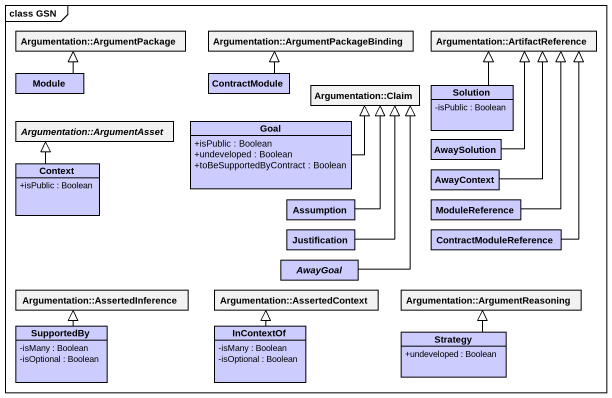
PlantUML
@startuml
mainframe class GSN
hide circle
hide empty members
skinparam classAttributeIconSize 0
class "Argumentation::ArgumentPackage" as Argumentation
class "Argumentation::ArgumentPackageBinding" as Argumentation_2
class "Argumentation::ArtifactReference" as Argumentation_3
class Module #CCCCFF
class ContractModule #CCCCFF
class "Argumentation::Claim" as Argumentation_Claim
class Solution #CCCCFF {
  -isPublic : Boolean
}
abstract class "Argumentation::ArgumentAsset" as Argumentation_ArgumentAsset
class Goal #CCCCFF {
  +isPublic : Boolean
  +undeveloped : Boolean
  +toBeSupportedByContract : Boolean
}
class AwaySolution #CCCCFF
class Context #CCCCFF {
  +isPublic : Boolean
}
class AwayContext #CCCCFF
class Justification #CCCCFF
class Assumption #CCCCFF
class ModuleReference #CCCCFF
class ContractModuleReference #CCCCFF
abstract class AwayGoal #CCCCFF
class "Argumentation::AssertedInference" as Argumentation_4
class "Argumentation::AssertedContext" as Argumentation_5
class "Argumentation::ArgumentReasoning" as Argumentation_6
class SupportedBy #CCCCFF {
  -isMany : Boolean
  -isOptional : Boolean
}
class InContextOf #CCCCFF {
  -isMany : Boolean
  -isOptional : Boolean
}
class Strategy #CCCCFF {
  +undeveloped : Boolean
}
Module -up-|> Argumentation
ContractModule -up-|> Argumentation_2
Solution -up-|> Argumentation_3
Goal -up-|> Argumentation_Claim
AwaySolution -up-|> Argumentation_3
Context -up-|> Argumentation_ArgumentAsset
AwayContext -up-|> Argumentation_3
Justification -up-|> Argumentation_Claim
Assumption -up-|> Argumentation_Claim
ModuleReference -up-|> Argumentation_3
ContractModuleReference -up-|> Argumentation_3
AwayGoal -up-|> Argumentation_Claim
SupportedBy -up-|> Argumentation_4
InContextOf -up-|> Argumentation_5
Strategy -up-|> Argumentation_6
@enduml
